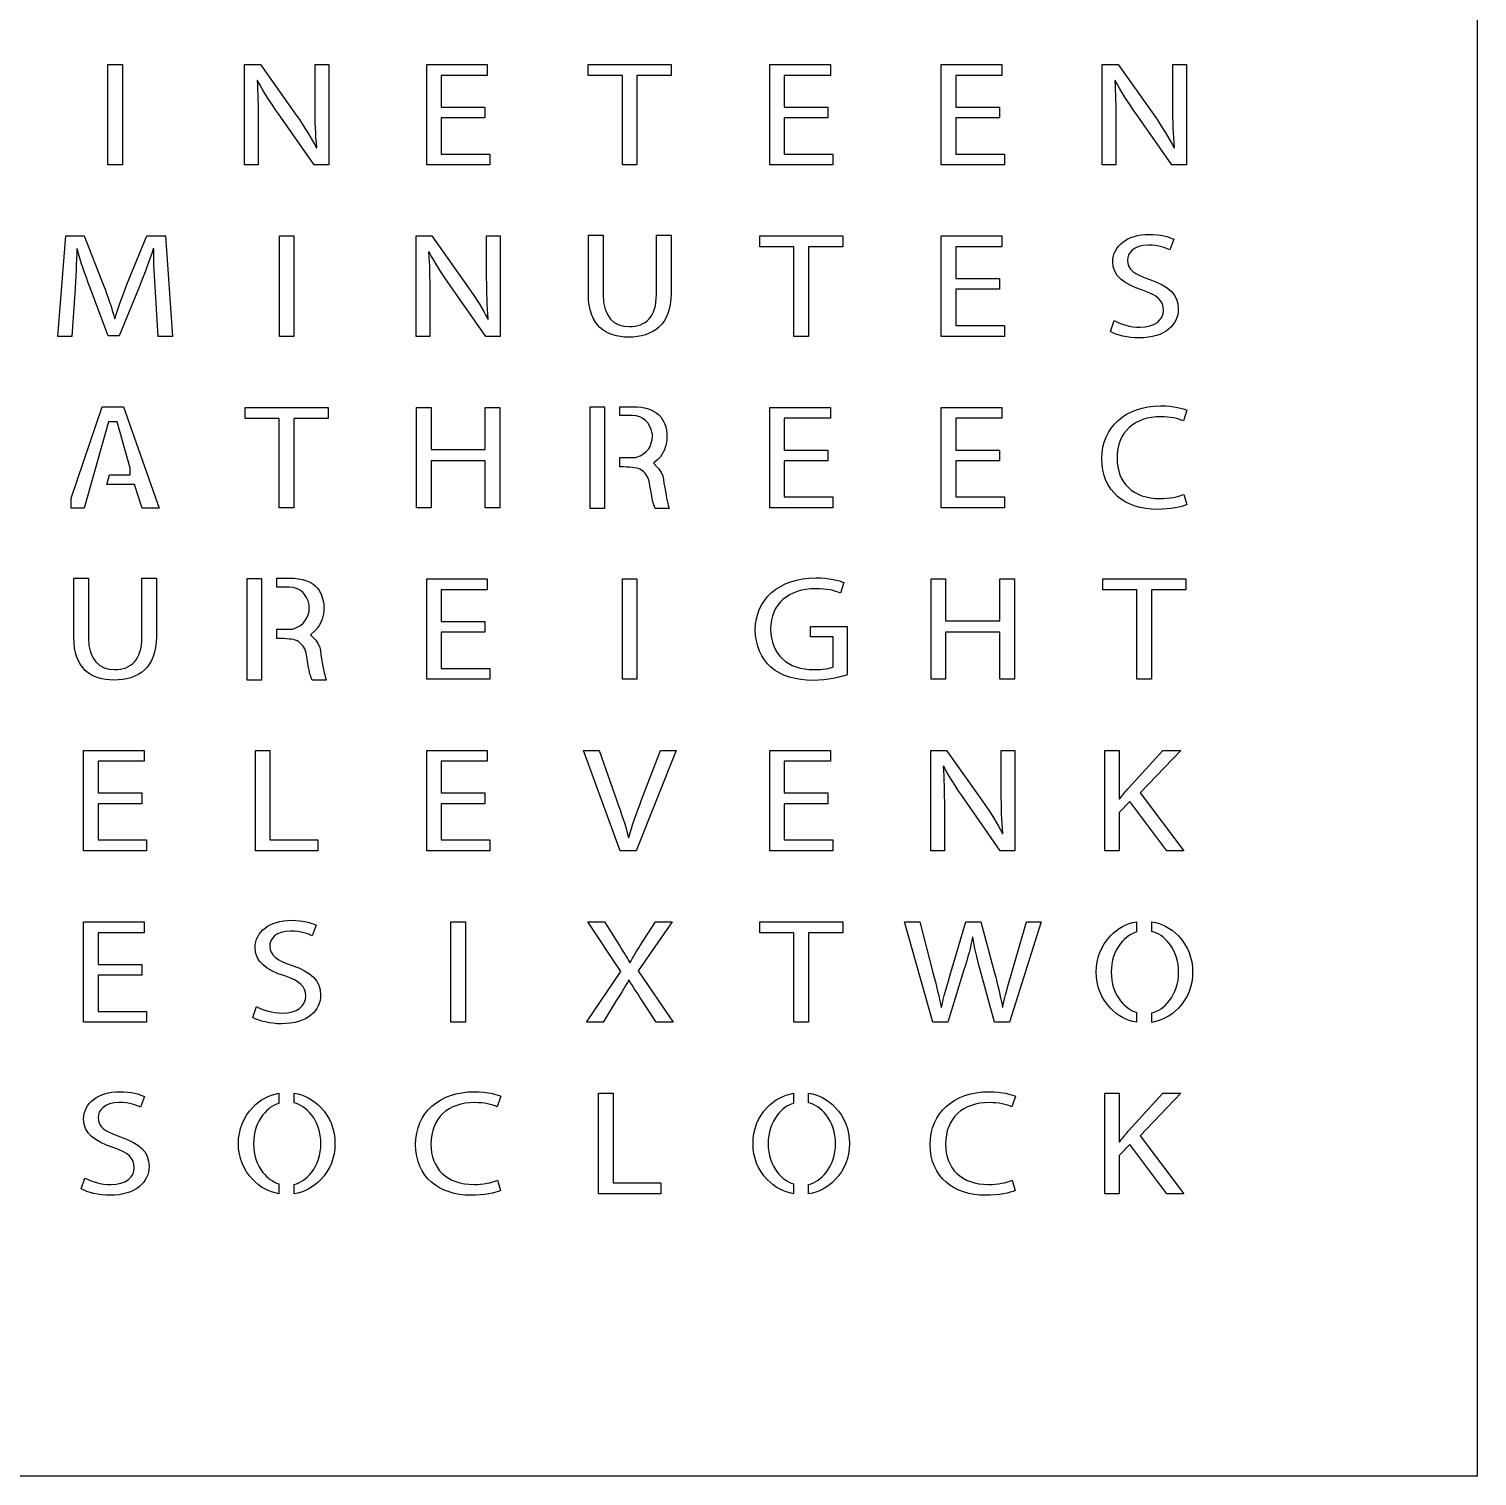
# Model space of a CAD drawing. Extents: x 9 to 290, y 9 to 290.
# Drawn here: x 149.4 to 289.9, y 9.1 to 149.6 of the extents above; entities that cross this region are included whole.
import ezdxf

# ---------------------------------------------------------------- set-up
doc = ezdxf.new("R2010")
doc.units = 0
doc.layers.get('0').update_dxf_attribs({"linetype": 'CONTINUOUS'})

msp = doc.modelspace()

# ---------------------------------------------------------------- linework, layer by layer
at = {"color": 1}
for points in [[(289.947738, 9.099226), (8.959925, 9.099226), (8.959925, 290.087074), (289.947738, 290.087074)], [(158.479748, 136.394534), (157.075527, 136.394534), (157.075527, 146.144148), (158.479748, 146.144148)], [(193.648431, 140.965485), (189.417855, 140.965485), (189.417855, 137.450108), (194.132125, 137.450108), (194.132125, 136.39453), (188.013637, 136.39453), (188.013637, 146.144151), (193.890966, 146.144151), (193.890966, 145.088573), (189.417855, 145.088573), (189.417855, 142.007279), (193.648431, 142.007279)], [(207.001164, 145.07479), (203.692498, 145.07479), (203.692498, 146.144148), (211.7485, 146.144148), (211.7485, 145.07479), (208.421923, 145.07479), (208.421923, 136.394534), (207.001164, 136.394534)], [(226.943671, 140.965485), (222.714474, 140.965485), (222.714474, 137.450108), (227.427361, 137.450108), (227.427361, 136.39453), (221.308873, 136.39453), (221.308873, 146.144151), (227.186205, 146.144151), (227.186205, 145.088573), (222.714474, 145.088573), (222.714474, 142.005903), (226.943671, 142.005903)], [(243.591287, 140.965485), (239.36071, 140.965485), (239.36071, 137.450108), (244.074981, 137.450108), (244.074981, 136.39453), (237.956493, 136.39453), (237.956493, 146.144151), (243.833822, 146.144151), (243.833822, 145.088573), (239.36071, 145.088573), (239.36071, 142.007279), (243.591287, 142.007279)], [(175.127372, 119.746911), (173.723151, 119.746911), (173.723151, 129.496524), (175.127372, 129.496524)], [(223.648784, 128.427167), (220.340121, 128.427167), (220.340121, 129.496524), (228.396116, 129.496524), (228.396116, 128.427167), (225.069543, 128.427167), (225.069543, 119.746911), (223.648784, 119.746911)], [(243.591287, 124.317858), (239.36209, 124.317858), (239.36209, 120.802488), (244.074977, 120.802488), (244.074977, 119.746907), (237.956493, 119.746907), (237.956493, 129.496528), (243.833822, 129.496528), (243.833822, 128.44095), (239.36209, 128.44095), (239.36209, 125.358277), (243.591287, 125.358277)], [(160.397645, 103.053818), (159.665907, 105.375804), (156.964953, 105.375804), (157.237802, 106.314256), (159.230445, 106.314256), (159.230445, 106.952282), (157.973675, 111.452953), (157.117914, 111.452953), (154.755958, 103.053818), (153.496432, 103.053818), (153.496432, 104.026711), (156.518467, 112.894377), (158.577256, 112.894377), (162.056801, 103.053818)], [(173.705921, 111.779547), (170.397258, 111.779547), (170.397258, 112.848904), (178.453264, 112.848904), (178.453264, 111.779547), (175.126684, 111.779547), (175.126684, 103.099291), (173.705921, 103.099291)], [(188.432561, 112.848904), (188.432561, 108.769916), (193.695287, 108.769916), (193.695287, 112.848904), (195.117422, 112.848904), (195.117422, 103.099291), (193.695287, 103.099291), (193.695287, 107.670241), (188.432561, 107.670241), (188.432561, 103.099291), (187.02834, 103.099291), (187.02834, 112.848904)], [(203.878761, 112.891636), (205.282982, 112.891636), (205.282982, 103.026262), (203.878761, 103.026262)], [(226.943671, 107.670238), (222.714477, 107.670238), (222.714477, 104.154865), (227.427364, 104.154865), (227.427364, 103.099287), (221.308877, 103.099287), (221.308877, 112.848904), (227.186205, 112.848904), (227.186205, 111.793327), (222.714477, 111.793327), (222.714477, 108.710657), (226.943671, 108.710657)], [(243.591287, 107.670241), (239.36071, 107.670241), (239.36071, 104.154868), (244.074981, 104.154868), (244.074981, 103.099291), (237.956493, 103.099291), (237.956493, 112.848904), (243.833822, 112.848904), (243.833822, 111.793327), (239.36071, 111.793327), (239.36071, 108.712033), (243.591287, 108.712033)], [(170.583521, 96.243999), (171.987739, 96.243999), (171.987739, 86.378625), (170.583521, 86.378625)], [(193.648435, 91.022618), (189.419237, 91.022618), (189.419237, 87.507245), (194.132125, 87.507245), (194.132125, 86.451667), (188.013637, 86.451667), (188.013637, 96.201285), (193.890969, 96.201285), (193.890969, 95.145707), (189.419237, 95.145707), (189.419237, 92.063037), (193.648435, 92.063037)], [(208.422608, 86.451671), (207.018387, 86.451671), (207.018387, 96.201281), (208.422608, 96.201281)], [(238.375417, 96.201285), (238.375417, 92.122293), (243.638143, 92.122293), (243.638143, 96.201285), (245.060278, 96.201285), (245.060278, 86.451667), (243.638143, 86.451667), (243.638143, 91.022618), (238.375417, 91.022618), (238.375417, 86.451667), (236.971196, 86.451667), (236.971196, 96.201285)], [(256.944024, 95.131924), (253.635357, 95.131924), (253.635357, 96.201281), (261.69136, 96.201281), (261.69136, 95.131924), (258.364783, 95.131924), (258.364783, 86.451667), (256.944024, 86.451667)], [(160.353192, 74.374995), (156.123994, 74.374995), (156.123994, 70.859622), (160.836881, 70.859622), (160.836881, 69.804044), (154.718394, 69.804044), (154.718394, 79.553661), (160.595726, 79.553661), (160.595726, 78.498084), (156.123994, 78.498084), (156.123994, 75.415414), (160.353192, 75.415414)], [(171.397711, 79.553661), (172.801935, 79.553661), (172.801935, 70.859622), (177.452811, 70.859622), (177.452811, 69.804044), (171.397711, 69.804044)], [(193.648435, 74.374995), (189.419237, 74.374995), (189.419237, 70.859622), (194.132125, 70.859622), (194.132125, 69.804044), (188.013637, 69.804044), (188.013637, 79.553661), (193.890969, 79.553661), (193.890969, 78.498084), (189.419237, 78.498084), (189.419237, 75.415414), (193.648435, 75.415414)], [(226.943671, 74.374998), (222.714474, 74.374998), (222.714474, 70.859625), (227.427364, 70.859625), (227.427364, 69.804048), (221.308877, 69.804048), (221.308877, 79.553661), (227.186205, 79.553661), (227.186205, 78.49808), (222.714474, 78.49808), (222.714474, 75.41541), (226.943671, 75.41541)], [(160.353192, 57.727371), (156.122615, 57.727371), (156.122615, 54.211998), (160.836885, 54.211998), (160.836885, 53.156421), (154.718398, 53.156421), (154.718398, 62.906038), (160.595726, 62.906038), (160.595726, 61.85046), (156.122615, 61.85046), (156.122615, 58.769166), (160.353192, 58.769166)], [(191.774991, 53.156424), (190.37077, 53.156424), (190.37077, 62.906034), (191.774991, 62.906034)], [(223.648784, 61.836681), (220.340118, 61.836681), (220.340118, 62.906038), (228.396123, 62.906038), (228.396123, 61.836681), (225.070919, 61.836681), (225.070919, 53.156424), (223.648784, 53.156424)], [(204.692954, 46.258415), (206.097175, 46.258415), (206.097175, 37.564375), (210.748051, 37.564375), (210.748051, 36.508797), (204.692954, 36.508797)]]:
    msp.add_lwpolyline(points, close=True, dxfattribs=at)
for points in [[(170.340073, 136.394537), (170.340073, 146.144151), (171.87521, 146.144151), (175.361644, 141.210778)], [(177.186154, 142.065174), (177.186154, 146.144162), (178.510449, 146.144162), (178.510449, 136.394544), (177.089694, 136.394544), (173.634953, 141.341687)], [(253.578172, 136.394537), (253.578172, 146.144151), (255.113309, 146.144151), (258.599743, 141.210778)], [(260.424249, 142.06517), (260.424249, 146.144162), (261.748545, 146.144162), (261.748545, 136.394544), (260.327789, 136.394544), (256.873048, 141.341687)], [(171.599591, 144.596614), (171.55136, 144.582821)], [(254.837687, 144.596614), (254.789455, 144.582821)], [(171.664358, 140.56033), (171.664358, 136.39452), (170.340073, 136.394537)], [(254.902453, 140.56033), (254.902453, 136.39452), (253.578172, 136.394537)], [(177.315701, 138.044045), (177.34738, 138.057838)], [(260.5538, 138.044045), (260.585479, 138.057838)], [(153.854389, 123.927181), (153.563622, 119.746223), (152.224171, 119.746223), (152.982089, 129.497212), (154.77354, 129.497212), (156.631133, 124.781566)], [(158.922812, 124.781566), (160.860334, 129.497212), (162.653161, 129.497212), (163.331154, 119.746223), (161.95863, 119.746223), (161.684384, 124.029159)], [(186.987693, 119.746911), (186.987693, 129.496528), (188.522833, 129.496528), (192.009264, 124.563151)], [(193.833774, 125.417547), (193.833774, 129.496538), (195.158069, 129.496538), (195.158069, 119.746921), (193.737314, 119.746921), (190.282573, 124.69406)], [(203.709033, 123.83348), (203.709033, 129.575765), (205.128409, 129.575765)], [(205.128409, 129.575765), (205.128409, 123.804545)], [(210.311206, 123.804545), (210.311206, 129.575765), (211.731965, 129.575765), (211.731965, 123.891353)], [(154.09553, 128.239066), (154.06385, 128.239066)], [(161.521778, 128.239066), (161.473546, 128.239066)], [(188.247211, 127.948991), (188.19898, 127.935197)], [(260.521916, 129.171309), (260.13331, 128.14467)], [(160.102398, 124.534901), (158.180035, 119.804096), (157.114813, 119.804096), (155.355055, 124.448082)], [(188.311978, 123.912703), (188.311978, 119.746896), (186.987693, 119.746911)], [(157.728053, 121.497707), (157.777664, 121.497707)], [(193.963324, 121.396418), (193.995003, 121.410211)], [(254.370355, 120.216821), (254.725888, 121.272399)], [(207.992208, 112.057906), (206.758859, 112.057906), (206.758859, 112.921936), (207.971532, 112.921936)], [(261.796219, 112.566407), (261.457221, 111.539771)], [(209.911809, 110.05699), (209.911809, 110.303663), (209.907682, 110.32296)], [(211.32292, 110.125898), (211.32292, 109.981207)], [(206.758859, 107.073557), (206.758859, 107.978925), (208.299506, 107.978925), (208.3877, 108.011981)], [(208.733588, 106.84205), (208.686732, 106.86685)], [(210.45751, 107.80666), (210.026187, 107.431834), (210.425813, 107.022559)], [(210.880568, 106.307355), (210.897114, 106.272924), (210.919162, 106.237093)], [(211.029405, 105.510868), (211.112086, 105.072651)], [(261.488915, 104.408424), (261.779681, 103.410726)], [(209.983465, 103.599526), (209.961417, 103.654647)], [(211.559948, 103.026266), (210.195686, 103.026262)], [(153.766173, 90.538237), (153.766173, 96.280522), (155.185549, 96.280522)], [(155.185549, 96.280522), (155.185549, 90.509302)], [(160.368347, 90.509302), (160.368347, 96.280522), (161.789106, 96.280522), (161.789106, 90.596113)], [(174.696972, 95.410301), (173.463633, 95.410301), (173.463633, 96.274327), (174.676303, 96.274327)], [(228.50981, 95.853333), (228.170811, 94.82669)], [(176.616577, 93.409388), (176.616577, 93.654682), (176.612449, 93.675354)], [(178.027694, 93.476913), (178.027694, 93.333597)], [(173.463623, 90.425919), (173.463623, 91.331288), (175.00427, 91.331288), (175.092461, 91.363003)], [(227.459749, 87.652628), (227.459749, 90.560285), (225.247996, 90.560285), (225.247996, 91.571766), (228.83227, 91.571766), (228.83227, 86.885062)], [(175.438349, 90.194413), (175.391496, 90.219213)], [(177.162285, 91.157675), (176.730954, 90.782849), (177.130588, 90.37495)], [(177.585343, 89.659746), (177.601888, 89.625315), (177.623937, 89.589484)], [(177.734176, 88.863259), (177.816843, 88.42501)], [(176.688229, 86.951888), (176.666181, 87.00701)], [(178.264704, 86.378621), (176.900446, 86.378625)], [(206.775058, 69.804044), (203.223854, 79.553661), (204.742452, 79.553661), (206.43744, 74.7512)], [(208.875168, 74.736041), (210.716227, 79.553661), (212.216911, 79.553661), (208.326712, 69.804044), (206.775058, 69.804044)], [(236.930552, 69.804051), (236.930552, 79.553665), (238.465685, 79.553665), (241.952123, 74.620292)], [(243.776633, 75.474687), (243.776633, 79.553675), (245.100925, 79.553675), (245.100925, 69.804058), (243.680173, 69.804058), (240.225428, 74.7512)], [(253.818205, 79.554349), (255.223802, 79.554349), (255.223802, 74.852483), (255.272034, 74.852483)], [(256.127795, 75.894278), (259.453003, 79.554349), (261.197598, 79.554349), (257.257788, 75.416102), (261.503523, 69.803356), (259.840233, 69.803356), (256.255952, 74.592038), (255.223802, 73.521301), (255.223802, 69.803356), (253.818205, 69.803356), (253.818205, 79.554349)], [(238.190067, 78.006128), (238.141835, 77.992334)], [(238.254834, 73.96984), (238.254834, 69.804033), (236.930552, 69.804051)], [(207.599126, 71.104915), (207.632181, 71.104915)], [(243.90618, 71.453558), (243.937859, 71.467352)], [(177.28382, 62.580823), (176.895214, 61.554183)], [(206.437538, 55.296515), (205.129785, 53.156424), (203.514723, 53.156424), (206.841307, 58.088418), (203.644263, 62.906034), (205.275856, 62.906034), (206.71177, 60.619873)], [(208.745755, 60.619873), (210.231274, 62.906034), (211.846336, 62.906034), (208.53629, 58.161454), (211.926261, 53.156424), (210.296033, 53.156424)], [(237.132341, 53.156421), (234.372131, 62.906038), (235.857657, 62.906038), (237.148876, 57.972665)], [(238.876922, 57.98782), (240.329374, 62.906038), (241.799741, 62.906038), (243.122657, 57.958882)], [(244.784554, 57.98782), (246.223224, 62.906038), (247.659142, 62.906038), (244.575092, 53.156421), (243.106105, 53.156421), (241.733581, 58.234489)], [(256.898551, 62.906045), (256.898551, 61.924882)], [(258.374428, 61.970359), (258.374428, 62.917069)], [(241.023891, 61.416378), (240.992212, 61.416378)], [(207.71223, 58.971738), (207.761834, 58.971738)], [(240.151606, 58.234489), (238.601314, 53.156421), (237.132341, 53.156421)], [(207.647439, 57.235412), (207.615759, 57.235412)], [(210.296033, 53.156424), (208.908347, 55.310294)], [(171.13226, 53.626331), (171.487793, 54.681912)], [(237.956408, 54.603363), (237.988088, 54.603363)], [(243.881955, 54.618518), (243.913634, 54.618518)], [(256.898551, 54.108652), (256.898551, 53.156428)], [(258.374428, 53.1454), (258.374428, 54.0618)], [(160.636204, 45.933199), (160.247598, 44.90656)], [(173.660455, 46.258422), (173.660455, 45.277259)], [(175.136332, 45.322735), (175.136332, 46.269446)], [(195.205747, 45.975914), (194.866749, 44.949278)], [(223.603311, 46.258422), (223.603311, 45.277259)], [(225.079188, 45.322735), (225.079188, 46.269446)], [(245.148606, 45.975914), (244.809608, 44.949278)], [(253.818212, 46.259106), (255.223809, 46.259106), (255.223809, 41.55724), (255.272041, 41.55724)], [(256.127802, 42.599034), (259.45301, 46.259106), (261.197605, 46.259106), (257.257795, 42.120858), (261.50353, 36.508113), (259.84024, 36.508113), (256.255959, 41.296794), (255.223809, 40.226058), (255.223809, 36.508113), (253.818212, 36.508113), (253.818212, 46.259106)], [(154.484644, 36.978708), (154.840176, 38.034289)], [(173.660455, 37.461029), (173.660455, 36.508804)], [(175.136332, 36.497777), (175.136332, 37.414177)], [(194.898442, 37.817931), (195.189209, 36.820237)], [(223.603311, 37.461029), (223.603311, 36.508804)], [(225.079188, 36.497777), (225.079188, 37.414177)], [(244.841302, 37.817931), (245.132068, 36.820237)]]:
    msp.add_lwpolyline(points, dxfattribs=at)
for points in [[(171.55136, 144.582821), (171.632664, 143.352233), (171.664358, 142.180902), (171.664358, 140.56033)], [(173.634953, 141.341687), (172.875652, 142.427582), (172.149427, 143.541037), (171.599591, 144.596614)], [(254.789455, 144.582821), (254.87076, 143.352233), (254.902453, 142.180902), (254.902453, 140.56033)], [(256.873048, 141.341687), (256.113747, 142.427582), (255.387523, 143.541037), (254.837687, 144.596614)], [(177.34738, 138.057838), (177.219227, 139.360082), (177.186154, 140.546572), (177.186154, 142.065174)], [(260.585479, 138.057838), (260.457322, 139.360078), (260.424249, 140.546568), (260.424249, 142.06517)], [(175.361644, 141.210778), (176.169173, 140.068382), (176.798938, 139.041746), (177.315701, 138.044045)], [(258.599743, 141.210778), (259.407272, 140.068382), (260.037037, 139.041746), (260.5538, 138.044045)], [(254.596352, 127.000898), (254.596352, 128.519496), (256.000573, 129.648109), (258.115863, 129.648109)], [(258.115863, 129.648109), (259.230693, 129.648109), (260.038226, 129.416599), (260.521916, 129.171309)], [(154.06385, 128.239066), (154.030795, 127.023631), (153.950852, 125.387903), (153.854389, 123.927181)], [(155.355055, 124.448082), (154.838293, 125.823365), (154.402834, 127.080135), (154.09553, 128.239066)], [(161.473546, 128.239066), (161.102855, 127.09529), (160.650858, 125.881241), (160.102398, 124.534901)], [(161.684384, 124.029159), (161.603083, 125.387903), (161.506619, 127.023634), (161.521778, 128.239066)], [(188.19898, 127.935197), (188.280284, 126.70461), (188.311978, 125.533275), (188.311978, 123.912703)], [(190.282573, 124.69406), (189.523268, 125.779955), (188.797047, 126.893413), (188.247211, 127.948991)], [(258.067631, 128.606315), (256.583485, 128.606315), (256.017111, 127.811185), (256.017111, 127.145593)], [(260.13331, 128.14467), (259.779153, 128.316924), (259.052928, 128.606315), (258.067631, 128.606315)], [(257.469564, 124.237932), (255.693272, 124.801551), (254.596352, 125.626994), (254.596352, 127.000898)], [(256.017111, 127.145593), (256.017111, 126.23471), (256.678569, 125.785469), (258.180629, 125.264572)], [(193.995003, 121.410211), (193.866846, 122.712455), (193.833774, 123.898945), (193.833774, 125.417547)], [(258.180629, 125.264572), (260.021688, 124.629297), (260.957374, 123.832788), (260.957374, 122.401012)], [(156.631133, 124.781566), (157.08313, 123.579917), (157.453821, 122.509181), (157.728053, 121.497707)], [(157.777664, 121.497707), (158.051892, 122.480246), (158.439122, 123.550975), (158.922812, 124.781566)], [(192.009264, 124.563151), (192.816797, 123.420755), (193.446561, 122.394119), (193.963324, 121.396418)], [(207.615766, 119.66767), (205.387482, 119.66767), (203.709033, 120.808687), (203.709033, 123.83348)], [(205.128409, 123.804545), (205.128409, 121.62035), (206.21017, 120.69293), (207.663998, 120.69293)], [(211.731965, 123.891353), (211.731965, 120.895502), (209.972212, 119.66767), (207.615766, 119.66767)], [(207.663998, 120.69293), (209.279057, 120.69293), (210.311206, 121.647913), (210.311206, 123.804545)], [(259.520084, 122.300414), (259.520084, 123.211296), (258.939927, 123.732194), (257.469564, 124.237932)], [(260.957374, 122.401012), (260.957374, 120.896193), (259.714387, 119.595326), (257.1471, 119.595326)], [(257.244943, 120.635744), (258.682237, 120.635744), (259.520084, 121.315117), (259.520084, 122.300414)], [(254.725888, 121.272399), (255.355653, 120.925131), (256.274804, 120.635744), (257.244943, 120.635744)], [(257.1471, 119.595326), (256.098416, 119.595326), (254.951888, 119.869557), (254.370355, 120.216821)], [(207.971532, 112.921936), (209.262755, 112.921936), (210.195686, 112.585697), (210.746901, 111.921484)], [(253.529369, 107.8797), (253.529369, 110.932055), (255.837582, 113.000489), (259.212398, 113.000489)], [(259.212398, 113.000489), (260.568387, 113.000489), (261.424148, 112.740041), (261.796219, 112.566407)], [(209.907682, 110.32296), (209.676171, 111.414366), (208.999554, 112.017944), (207.992208, 112.057906)], [(210.746901, 111.921484), (211.125858, 111.366134), (211.32292, 110.755663), (211.32292, 110.125898)], [(259.26063, 111.944912), (256.709882, 111.944912), (255.014894, 110.482814), (255.014894, 107.9238)], [(261.457221, 111.539771), (260.92392, 111.771282), (260.165998, 111.944912), (259.26063, 111.944912)], [(208.3877, 108.011981), (209.384022, 108.363386), (209.911809, 109.070314), (209.911809, 110.05699)], [(211.32292, 109.981207), (211.32292, 109.253603), (211.112079, 108.6073), (210.694535, 108.060219)], [(208.686732, 106.86685), (208.327065, 106.995007), (207.719352, 107.058401), (206.758859, 107.073557)], [(209.615532, 105.684498), (209.473592, 106.20264), (209.18696, 106.573329), (208.733588, 106.84205)], [(210.425813, 107.022559), (210.573264, 106.870974), (210.726225, 106.629819), (210.880568, 106.307355)], [(210.694535, 108.060219), (210.624251, 107.966515), (210.544325, 107.881075), (210.45751, 107.80666)], [(258.905093, 102.947706), (255.837582, 102.947706), (253.529369, 104.682652), (253.529369, 107.8797)], [(255.014894, 107.9238), (255.014894, 105.535661), (256.548652, 104.003283), (259.197239, 104.003283)], [(209.961417, 103.654647), (209.961417, 103.654647), (209.895271, 103.884782), (209.615532, 105.684498)], [(210.919162, 106.237093), (210.93158, 106.199889), (210.978418, 106.02901), (211.029405, 105.510868)], [(211.112086, 105.072651), (211.289854, 104.003294), (211.43317, 103.351484), (211.559948, 103.026266)], [(259.197239, 104.003283), (260.051621, 104.003283), (260.92392, 104.161755), (261.488915, 104.408424)], [(210.195686, 103.026262), (210.14883, 103.130991), (210.078553, 103.30738), (209.983465, 103.599526)], [(261.779681, 103.410726), (261.262918, 103.177837), (260.229389, 102.947706), (258.905093, 102.947706)], [(174.676303, 96.274327), (175.967522, 96.274327), (176.900453, 95.938088), (177.451668, 95.273875)], [(219.903965, 91.267223), (219.92051, 94.176256), (222.148788, 96.302567), (225.797831, 96.302567)], [(225.797831, 96.302567), (227.055981, 96.302567), (228.041275, 96.057277), (228.50981, 95.853333)], [(176.612449, 93.675354), (176.380939, 94.76676), (175.704318, 95.368962), (174.696972, 95.410301)], [(177.451668, 95.273875), (177.829257, 94.718525), (178.027694, 94.108054), (178.027694, 93.476913)], [(225.764758, 95.245613), (223.117547, 95.245613), (221.38949, 93.771116), (221.38949, 91.326476)], [(228.170811, 94.82669), (227.589279, 95.0582), (226.863054, 95.245613), (225.764758, 95.245613)], [(175.092461, 91.363003), (176.088786, 91.714401), (176.616577, 92.422711), (176.616577, 93.409388)], [(178.027694, 93.333597), (178.027694, 92.605993), (177.816853, 91.959687), (177.399309, 91.41261)], [(177.399309, 91.41261), (177.329025, 91.318905), (177.2491, 91.233466), (177.162285, 91.157675)], [(157.672907, 86.372426), (155.444622, 86.372426), (153.766173, 87.513443), (153.766173, 90.538237)], [(155.185549, 90.509302), (155.185549, 88.325107), (156.26731, 87.397687), (157.721139, 87.397687)], [(161.789106, 90.596113), (161.789106, 87.600259), (160.029352, 86.372426), (157.672907, 86.372426)], [(157.721139, 87.397687), (159.336197, 87.397687), (160.368347, 88.35267), (160.368347, 90.509302)], [(175.391496, 90.219213), (175.031829, 90.34737), (174.424113, 90.41076), (173.463623, 90.425919)], [(176.320296, 89.036861), (176.178356, 89.555003), (175.891724, 89.925695), (175.438349, 90.194413)], [(177.130588, 90.37495), (177.279414, 90.223365), (177.430999, 89.98221), (177.585343, 89.659746)], [(221.422563, 87.637466), (220.485497, 88.447754), (219.903965, 89.748622), (219.903965, 91.267223)], [(221.38949, 91.326476), (221.38949, 88.852901), (223.05278, 87.3908), (225.58699, 87.3908)], [(176.666181, 87.00701), (176.666181, 87.00701), (176.600035, 87.237144), (176.320296, 89.036861)], [(177.623937, 89.589484), (177.636354, 89.5509), (177.681817, 89.381401), (177.734176, 88.863259)], [(177.816843, 88.42501), (177.994611, 87.355653), (178.137927, 86.702464), (178.264704, 86.378621)], [(225.49053, 86.350385), (223.843775, 86.350385), (222.487786, 86.726587), (221.422563, 87.637466)], [(225.58699, 87.3908), (226.507521, 87.3908), (227.137282, 87.506554), (227.459749, 87.652628)], [(176.900446, 86.378625), (176.853594, 86.483357), (176.78331, 86.659746), (176.688229, 86.951888)], [(228.83227, 86.885062), (228.202508, 86.68249), (226.959518, 86.350385), (225.49053, 86.350385)], [(238.141835, 77.992334), (238.22314, 76.761747), (238.254834, 75.590416), (238.254834, 73.96984)], [(240.225428, 74.7512), (239.466127, 75.837096), (238.739903, 76.95055), (238.190067, 78.006128)], [(255.272034, 74.852483), (255.561421, 75.228688), (255.852187, 75.575952), (256.127795, 75.894278)], [(206.43744, 74.7512), (206.905971, 73.433798), (207.308359, 72.248687), (207.599126, 71.104915)], [(207.632181, 71.104915), (207.939482, 72.233525), (208.391479, 73.464112), (208.875168, 74.736041)], [(241.952123, 74.620292), (242.759653, 73.477892), (243.389417, 72.451259), (243.90618, 71.453558)], [(243.937859, 71.467352), (243.809706, 72.769592), (243.776633, 73.956082), (243.776633, 75.474687)], [(171.358256, 60.410411), (171.358256, 61.92901), (172.762477, 63.057623), (174.877767, 63.057623)], [(174.829535, 62.015828), (173.345389, 62.015828), (172.779015, 61.220699), (172.779015, 60.555106)], [(176.895214, 61.554183), (176.541057, 61.726438), (175.814833, 62.015828), (174.829535, 62.015828)], [(174.877767, 63.057623), (175.992598, 63.057623), (176.80013, 62.826113), (177.28382, 62.580823)], [(254.362961, 61.536276), (255.085051, 62.292819), (255.938057, 62.751705), (256.898551, 62.906045)], [(256.898551, 61.924882), (256.317018, 61.747117), (255.800255, 61.375046), (255.362038, 60.816942)], [(258.374428, 62.917069), (259.35559, 62.766864), (260.22651, 62.303843), (260.963763, 61.534894)], [(260.07217, 60.816942), (259.593991, 61.427413), (259.023486, 61.816018), (258.374428, 61.970359)], [(172.779015, 60.555106), (172.779015, 59.644224), (173.440473, 59.194983), (174.942534, 58.674085)], [(206.71177, 60.619873), (207.115531, 59.983219), (207.421463, 59.492635), (207.71223, 58.971738)], [(207.761834, 58.971738), (208.069142, 59.550516), (208.343367, 59.998378), (208.745755, 60.619873)], [(240.992212, 61.416378), (240.797905, 60.447619), (240.555371, 59.492639), (240.151606, 58.234489)], [(241.733581, 58.234489), (241.394583, 59.47748), (241.168583, 60.43246), (241.023891, 61.416378)], [(252.982168, 58.030548), (252.982168, 59.394807), (253.446565, 60.574407), (254.362961, 61.536276)], [(255.362038, 60.816942), (254.754322, 60.042482), (254.447021, 59.099906), (254.447021, 58.01539)], [(260.985811, 58.01539), (260.985811, 59.099906), (260.678507, 60.042482), (260.07217, 60.816942)], [(260.963763, 61.534894), (261.880156, 60.573024), (262.344556, 59.394803), (262.344556, 58.030545)], [(174.231468, 57.647446), (172.455176, 58.211065), (171.358256, 59.036508), (171.358256, 60.410411)], [(176.281988, 55.709924), (176.281988, 56.62081), (175.701831, 57.141711), (174.231468, 57.647446)], [(174.942534, 58.674085), (176.783592, 58.038811), (177.719278, 57.242306), (177.719278, 55.810522)], [(237.148876, 57.972665), (237.471339, 56.758616), (237.762102, 55.543184), (237.956408, 54.603363)], [(237.988088, 54.603363), (238.165856, 55.572122), (238.504851, 56.729674), (238.876922, 57.98782)], [(243.122657, 57.958882), (243.429958, 56.80133), (243.719345, 55.645158), (243.881955, 54.618518)], [(243.913634, 54.618518), (244.139634, 55.687879), (244.446935, 56.772395), (244.784554, 57.98782)], [(254.364341, 54.534465), (253.446565, 55.492204), (252.982168, 56.669045), (252.982168, 58.030548)], [(254.447021, 58.01539), (254.447021, 56.937763), (254.754322, 55.997942), (255.362038, 55.223486)], [(260.073549, 55.226241), (260.679886, 55.999322), (260.985811, 56.937763), (260.985811, 58.01539)], [(262.344556, 58.030545), (262.344556, 56.669045), (261.880156, 55.493576), (260.963763, 54.534462)], [(207.615759, 57.235412), (207.309834, 56.67179), (207.002533, 56.14952), (206.437538, 55.296515)], [(208.908347, 55.310294), (208.343353, 56.135741), (207.98782, 56.67179), (207.647439, 57.235412)], [(177.719278, 55.810522), (177.719278, 54.305707), (176.476291, 53.004836), (173.909005, 53.004836)], [(174.006847, 54.045258), (175.444141, 54.045258), (176.281988, 54.724627), (176.281988, 55.709924)], [(255.362038, 55.223486), (255.800255, 54.662623), (256.317018, 54.287796), (256.898551, 54.108652)], [(258.374428, 54.0618), (259.024861, 54.218895), (259.596749, 54.60888), (260.073549, 55.226241)], [(173.909005, 53.004836), (172.86032, 53.004836), (171.713793, 53.279071), (171.13226, 53.626331)], [(171.487793, 54.681912), (172.117557, 54.334642), (173.036709, 54.045258), (174.006847, 54.045258)], [(256.898551, 53.156428), (255.938057, 53.310768), (255.086431, 53.773789), (254.364341, 54.534465)], [(260.963763, 54.534462), (260.225134, 53.762761), (259.35559, 53.296985), (258.374428, 53.1454)], [(154.71064, 43.762788), (154.71064, 45.281386), (156.114861, 46.41), (158.230151, 46.41)], [(158.230151, 46.41), (159.344981, 46.41), (160.152514, 46.178489), (160.636204, 45.933199)], [(186.938897, 41.289206), (186.938897, 44.341562), (189.24711, 46.409996), (192.621926, 46.409996)], [(192.621926, 46.409996), (193.977915, 46.409996), (194.833676, 46.149547), (195.205747, 45.975914)], [(236.881756, 41.289206), (236.881756, 44.341562), (239.18997, 46.409996), (242.564785, 46.409996)], [(242.564785, 46.409996), (243.920774, 46.409996), (244.776535, 46.149547), (245.148606, 45.975914)], [(158.181919, 45.368205), (156.697773, 45.368205), (156.131399, 44.573076), (156.131399, 43.907483)], [(160.247598, 44.90656), (159.893441, 45.078814), (159.167217, 45.368205), (158.181919, 45.368205)], [(171.124866, 44.888653), (171.846956, 45.645195), (172.699961, 46.104081), (173.660455, 46.258422)], [(173.660455, 45.277259), (173.078922, 45.099494), (172.562159, 44.727423), (172.123943, 44.169318)], [(175.136332, 46.269446), (176.117495, 46.11924), (176.988415, 45.65622), (177.725667, 44.88727)], [(176.834075, 44.169318), (176.355892, 44.779789), (175.78539, 45.168395), (175.136332, 45.322735)], [(192.670158, 45.354418), (190.119409, 45.354418), (188.424422, 43.892321), (188.424422, 41.333307)], [(194.866749, 44.949278), (194.333448, 45.180788), (193.575526, 45.354418), (192.670158, 45.354418)], [(221.067722, 44.888653), (221.789812, 45.645195), (222.642817, 46.104081), (223.603311, 46.258422)], [(223.603311, 45.277259), (223.021778, 45.099494), (222.505015, 44.727423), (222.066798, 44.169318)], [(225.079188, 46.269446), (226.060351, 46.11924), (226.931271, 45.65622), (227.668523, 44.88727)], [(226.77693, 44.169318), (226.298751, 44.779789), (225.728246, 45.168395), (225.079188, 45.322735)], [(242.613017, 45.354418), (240.062269, 45.354418), (238.367282, 43.892321), (238.367282, 41.333307)], [(244.809608, 44.949278), (244.276307, 45.180788), (243.518386, 45.354418), (242.613017, 45.354418)], [(157.583852, 40.999823), (155.80756, 41.563441), (154.71064, 42.388885), (154.71064, 43.762788)], [(156.131399, 43.907483), (156.131399, 42.996601), (156.792857, 42.54736), (158.294917, 42.026462)], [(169.744073, 41.382925), (169.744073, 42.747183), (170.208469, 43.926784), (171.124866, 44.888653)], [(172.123943, 44.169318), (171.516223, 43.394858), (171.208926, 42.452282), (171.208926, 41.367766)], [(177.747716, 41.367766), (177.747716, 42.452282), (177.440411, 43.394858), (176.834075, 44.169318)], [(177.725667, 44.88727), (178.64206, 43.925401), (179.10646, 42.74718), (179.10646, 41.382922)], [(219.686929, 41.382925), (219.686929, 42.747183), (220.151325, 43.926784), (221.067722, 44.888653)], [(222.066798, 44.169318), (221.459082, 43.394858), (221.151781, 42.452282), (221.151781, 41.367766)], [(227.690572, 41.367766), (227.690572, 42.452282), (227.383267, 43.394858), (226.77693, 44.169318)], [(227.668523, 44.88727), (228.584916, 43.925401), (229.049316, 42.74718), (229.049316, 41.382922)], [(255.272041, 41.55724), (255.561428, 41.933445), (255.852194, 42.280709), (256.127802, 42.599034)], [(159.634372, 39.062301), (159.634372, 39.973187), (159.054215, 40.494088), (157.583852, 40.999823)], [(158.294917, 42.026462), (160.135976, 41.391187), (161.071662, 40.594682), (161.071662, 39.162899)], [(171.126245, 37.886842), (170.208469, 38.844581), (169.744073, 40.021422), (169.744073, 41.382925)], [(171.208926, 41.367766), (171.208926, 40.29014), (171.516223, 39.350319), (172.123943, 38.575863)], [(176.835454, 38.578618), (177.441791, 39.351698), (177.747716, 40.29014), (177.747716, 41.367766)], [(179.10646, 41.382922), (179.10646, 40.021422), (178.64206, 38.845953), (177.725667, 37.886839)], [(192.314621, 36.357216), (189.24711, 36.357216), (186.938897, 38.092159), (186.938897, 41.289206)], [(188.424422, 41.333307), (188.424422, 38.945172), (189.958179, 37.41279), (192.606767, 37.41279)], [(221.069101, 37.886842), (220.151325, 38.844581), (219.686929, 40.021422), (219.686929, 41.382925)], [(221.151781, 41.367766), (221.151781, 40.29014), (221.459082, 39.350319), (222.066798, 38.575863)], [(226.77831, 38.578618), (227.384646, 39.351698), (227.690572, 40.29014), (227.690572, 41.367766)], [(229.049316, 41.382922), (229.049316, 40.021422), (228.584916, 38.845953), (227.668523, 37.886839)], [(242.257481, 36.357216), (239.18997, 36.357216), (236.881756, 38.092159), (236.881756, 41.289206)], [(238.367282, 41.333307), (238.367282, 38.945172), (239.901039, 37.41279), (242.549626, 37.41279)], [(154.840176, 38.034289), (155.469941, 37.687018), (156.389093, 37.397635), (157.359231, 37.397635)], [(161.071662, 39.162899), (161.071662, 37.658083), (159.828675, 36.357212), (157.261388, 36.357212)], [(157.359231, 37.397635), (158.796525, 37.397635), (159.634372, 38.077003), (159.634372, 39.062301)], [(172.123943, 38.575863), (172.562156, 38.014999), (173.078919, 37.640173), (173.660455, 37.461029)], [(175.136332, 37.414177), (175.786766, 37.571272), (176.358654, 37.961257), (176.835454, 38.578618)], [(222.066798, 38.575863), (222.505015, 38.014999), (223.021778, 37.640173), (223.603311, 37.461029)], [(225.079188, 37.414177), (225.729622, 37.571272), (226.30151, 37.961257), (226.77831, 38.578618)], [(157.261388, 36.357212), (156.212704, 36.357212), (155.066176, 36.631448), (154.484644, 36.978708)], [(173.660455, 36.508804), (172.699961, 36.663145), (171.848335, 37.126165), (171.126245, 37.886842)], [(177.725667, 37.886839), (176.987039, 37.115137), (176.117495, 36.649362), (175.136332, 36.497777)], [(195.189209, 36.820237), (194.672446, 36.587343), (193.638917, 36.357216), (192.314621, 36.357216)], [(192.606767, 37.41279), (193.461149, 37.41279), (194.333448, 37.571265), (194.898442, 37.817931)], [(223.603311, 36.508804), (222.642817, 36.663145), (221.791191, 37.126165), (221.069101, 37.886842)], [(227.668523, 37.886839), (226.929895, 37.115137), (226.060351, 36.649362), (225.079188, 36.497777)], [(245.132068, 36.820237), (244.615305, 36.587343), (243.581776, 36.357216), (242.257481, 36.357216)], [(242.549626, 37.41279), (243.404008, 37.41279), (244.276307, 37.571265), (244.841302, 37.817931)]]:
    msp.add_open_spline(points, degree=3, dxfattribs=at)

doc.saveas('drawing.dxf')
